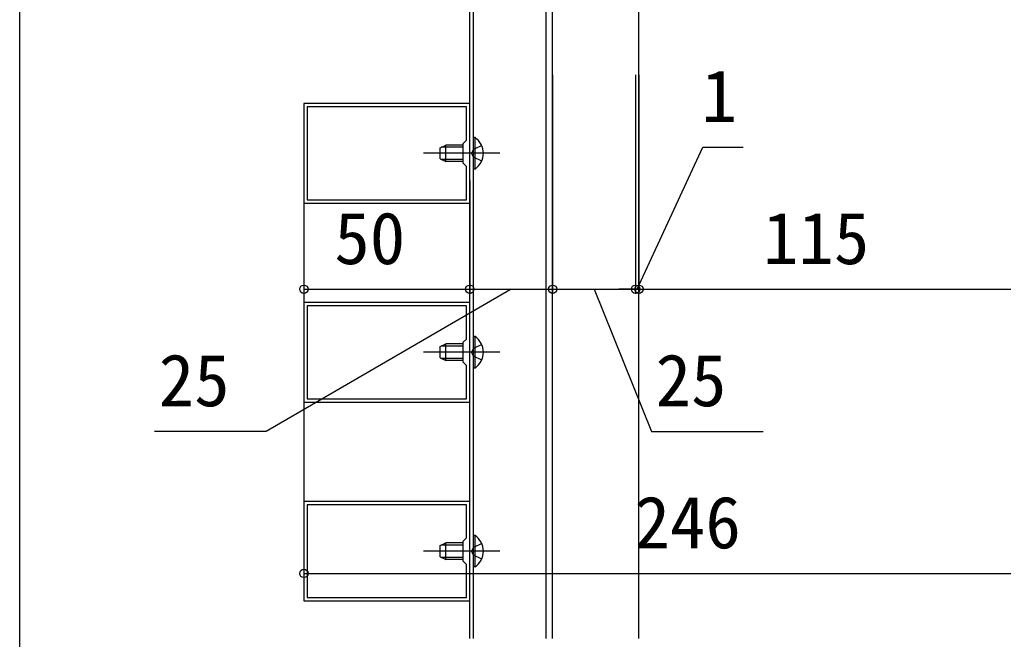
# Model space of a CAD drawing. Units: millimetres, scale not verified. Extents: x -875 to 875, y -1307 to 1299.
# Drawn here: x -725 to -517.4, y 307.9 to 438.7 of the extents above; entities that cross this region are included whole.
import ezdxf
from ezdxf.enums import TextEntityAlignment as Align

# ---------------------------------------------------------------- set-up
doc = ezdxf.new("R2010")
doc.units = ezdxf.units.MM
doc.header["$LTSCALE"] = 4
for name, color, linetype in [('0-2_YKK_11', 7, 'Continuous'), ('0-3_YKK_12', 2, 'Continuous'), ('0-4_YKK_13', 4, 'Continuous'), ('0-5_YKK_D', 6, 'Continuous')]:
    doc.layers.add(name, color=color, linetype=linetype)
doc.styles.add('ＭＳ ゴシック', font='')
doc.styles.get('ＭＳ ゴシック').set_extended_font_data('MS Gothic')

msp = doc.modelspace()

# ---------------------------------------------------------------- linework, layer by layer
at = {"layer": '0-2_YKK_11'}
for points in [[(-665, 400.001), (-630, 400.001), (-630, 421.001), (-665, 421.001)], [(-664.3, 400.701), (-630.7, 400.701), (-630.7, 407.701), (-631.4, 408.401), (-631.4, 412.601), (-630.7, 413.301), (-630.7, 420.301), (-664.3, 420.301)], [(-665, 358.001), (-630, 358.001), (-630, 379.001), (-665, 379.001)], [(-664.3, 358.701), (-630.7, 358.701), (-630.7, 365.701), (-631.4, 366.401), (-631.4, 370.601), (-630.7, 371.301), (-630.7, 378.301), (-664.3, 378.301)], [(-665, 316.001), (-630, 316.001), (-630, 337.001), (-665, 337.001)], [(-664.3, 316.701), (-630.7, 316.701), (-630.7, 323.701), (-631.4, 324.401), (-631.4, 328.601), (-630.7, 329.301), (-630.7, 336.301), (-664.3, 336.301)]]:
    msp.add_lwpolyline(points, close=True, dxfattribs=at)
at = {"layer": '0-3_YKK_12'}
for p, q in [((-629.231, 308.062), (-629.231, 716.705)), ((-613.901, 308.062), (-613.901, 716.705)), ((-612.501, 308.062), (-612.501, 716.705)), ((-594.301, 308.062), (-594.301, 716.705)), ((-630.001, 308.062), (-630.001, 583.398))]:
    msp.add_line(p, q, dxfattribs=at)
at = {"layer": '0-4_YKK_13'}
for p, q in [((-629.23, 407.176), (-629.23, 413.826)), ((-636.23, 411.691), (-635.04, 412.251)), ((-636.23, 409.311), (-636.23, 411.691)), ((-631.4, 411.793), (-636.013, 411.793)), ((-631.4, 412.251), (-635.04, 412.251)), ((-623.63, 410.501), (-639.73, 410.501)), ((-636.23, 409.311), (-635.04, 408.751)), ((-631.4, 409.209), (-636.013, 409.209)), ((-628.874, 407.176), (-629.23, 407.176)), ((-629.23, 365.176), (-629.23, 371.826)), ((-636.23, 369.691), (-635.04, 370.251)), ((-636.23, 367.311), (-636.23, 369.691)), ((-631.4, 369.793), (-636.013, 369.793)), ((-631.4, 370.251), (-635.04, 370.251)), ((-623.63, 368.501), (-639.73, 368.501)), ((-636.23, 367.311), (-635.04, 366.751)), ((-631.4, 367.209), (-636.013, 367.209)), ((-628.874, 365.176), (-629.23, 365.176)), ((-636.23, 327.691), (-635.04, 328.251)), ((-631.4, 328.251), (-635.04, 328.251)), ((-629.23, 323.176), (-629.23, 329.826)), ((-623.63, 326.501), (-639.73, 326.501)), ((-636.23, 325.311), (-636.23, 327.691)), ((-631.4, 327.793), (-636.013, 327.793)), ((-636.23, 325.311), (-635.04, 324.751)), ((-631.4, 325.209), (-636.013, 325.209)), ((-628.874, 323.176), (-629.23, 323.176))]:
    msp.add_line(p, q, dxfattribs=at)
for points in [[(-628.874, 407.176), (-628.874, 413.826), (-629.23, 413.826)], [(-631.4, 408.751), (-635.04, 408.751), (-635.04, 412.251)], [(-627.48, 412.146), (-629.209, 411.302), (-629.635, 410.501)], [(-627.48, 408.856), (-629.209, 409.699), (-629.635, 410.501)], [(-628.874, 365.176), (-628.874, 371.826), (-629.23, 371.826)], [(-631.4, 366.751), (-635.04, 366.751), (-635.04, 370.251)], [(-627.48, 370.146), (-629.209, 369.302), (-629.635, 368.501)], [(-627.48, 366.856), (-629.209, 367.699), (-629.635, 368.501)], [(-631.4, 324.751), (-635.04, 324.751), (-635.04, 328.251)], [(-627.48, 328.146), (-629.209, 327.302), (-629.635, 326.501)], [(-628.874, 323.176), (-628.874, 329.826), (-629.23, 329.826)], [(-627.48, 324.856), (-629.209, 325.699), (-629.635, 326.501)]]:
    msp.add_lwpolyline(points, dxfattribs=at)
for centre in [(-631.172, 410.501), (-631.172, 368.501), (-631.172, 326.501)]:
    msp.add_arc(centre, 4.042, 304.65097, 55.34903, dxfattribs=at)
at = {"layer": '0-5_YKK_D'}
for p, q in [((-725, -39.495), (-725, 485.505)), ((-612.501, 427.105), (-612.501, 380.806)), ((-595.001, 427.105), (-595.001, 380.806)), ((-595.001, 427.105), (-595.001, 380.806)), ((-594.301, 427.105), (-594.301, 380.806)), ((-594.301, 427.105), (-594.301, 380.806)), ((-665.001, 404.798), (-665.001, 380.806)), ((-630.001, 404.798), (-630.001, 380.806)), ((-665, 399.211), (-665, 320.806)), ((-630.001, 327.521), (-630.001, 382.806)), ((-612.501, 327.521), (-612.501, 382.806)), ((-665.001, 381.806), (-630.001, 381.806)), ((-630.001, 381.806), (-612.501, 381.806)), ((-612.501, 381.806), (-595.001, 381.806)), ((-595.001, 381.806), (-598.501, 381.806)), ((-595.001, 381.806), (-594.301, 381.806)), ((-595.001, 381.806), (-594.301, 381.806)), ((-594.301, 381.806), (-513.801, 381.806)), ((-594.301, 381.806), (-590.801, 381.806)), ((-665, 321.806), (-492.801, 321.806))]:
    msp.add_line(p, q, dxfattribs=at)
for points in [[(-594.651, 381.806), (-580.783, 411.806), (-572.266, 411.806)], [(-621.251, 381.806), (-672.937, 351.806), (-696.54, 351.806)], [(-603.751, 381.806), (-591.667, 351.806), (-568.065, 351.806)]]:
    msp.add_lwpolyline(points, dxfattribs=at)
for centre in [(-665.001, 381.806), (-630.001, 381.806), (-630.001, 381.806), (-612.501, 381.806), (-612.501, 381.806), (-595.001, 381.806), (-595.001, 381.806), (-594.301, 381.806), (-594.301, 381.806), (-665, 321.806)]:
    msp.add_circle(centre, 0.875, dxfattribs=at)

# ---------------------------------------------------------------- texts
at = {"layer": '0-5_YKK_D', "style": 'ＭＳ ゴシック'}
for s, p in [('1', (-581.085, 413.806)), ('50', (-658.58, 383.806)), ('115', (-568.1, 383.806)), ('25', (-695.648, 353.806)), ('25', (-590.775, 353.806)), ('246', (-595.221, 323.806))]:
    msp.add_text(s, height=11, dxfattribs=at).set_placement(p, align=Align.BOTTOM_LEFT)

doc.saveas('drawing.dxf')
